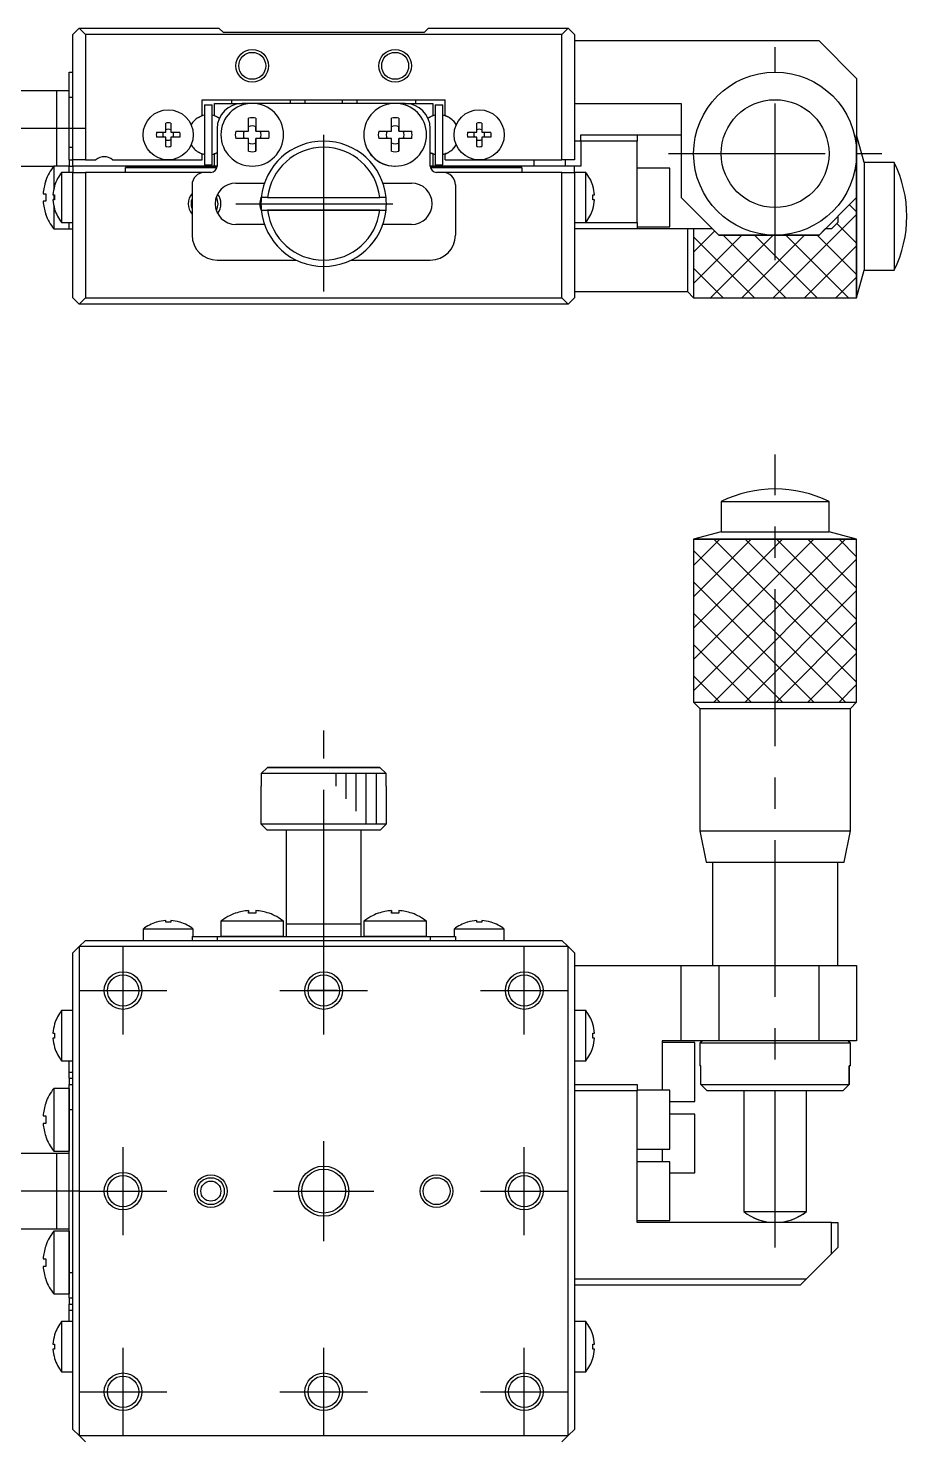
# Model space of a CAD drawing. Extents: x 137 to 440, y -15 to 176.
# Drawn here: x 232.6 to 302.7, y 63.5 to 176 of the extents above; entities that cross this region are included whole.
import ezdxf

# ---------------------------------------------------------------- set-up
doc = ezdxf.new("R2010")
doc.units = 0
doc.header["$LTSCALE"] = 10
doc.linetypes.add('CENTER', pattern=[2, 1.25, -0.25, 0.25, -0.25])
doc.layers.get('0').update_dxf_attribs({"linetype": 'CONTINUOUS'})
doc.layers.add('CENTER', color=1, linetype='CENTER')

msp = doc.modelspace()

# ---------------------------------------------------------------- linework, layer by layer
at = {"color": 7, "linetype": 'CONTINUOUS'}
for p, q in [((236.149997, 175.5), (236.649997, 176)), ((236.649997, 176), (237.149997, 175.5)), ((236.649997, 176), (247.799997, 176)), ((248.149997, 175.65), (247.799997, 176)), ((254.850002, 175.65), (248.149997, 175.65)), ((257.449991, 175.65), (254.850002, 175.65)), ((264.149997, 175.65), (257.449991, 175.65)), ((264.499997, 176), (264.149997, 175.65)), ((264.499997, 176), (275.649997, 176)), ((275.149997, 175.5), (275.649997, 176)), ((275.649997, 176), (276.149997, 175.5)), ((236.149997, 165.5), (236.149997, 175.5)), ((237.149997, 175.5), (237.149997, 165.5)), ((275.149997, 175.5), (237.149997, 175.5)), ((275.149997, 165.5), (275.149997, 175.5)), ((276.149997, 175.5), (276.149997, 165.5)), ((295.649997, 175), (276.149997, 175)), ((298.649997, 172), (295.649997, 175)), ((235.849997, 170.5), (235.849997, 172.5)), ((235.849997, 172.5), (236.149997, 172.5)), ((298.649997, 172), (298.649997, 166)), ((234.849997, 171), (227.349997, 171)), ((234.849997, 171), (234.849997, 167.999936)), ((234.849997, 171), (234.849997, 168)), ((235.849997, 171), (234.849997, 171)), ((235.849997, 166.5), (235.849997, 170.5)), ((246.449997, 170.3), (265.849997, 170.3)), ((246.449997, 169.044412), (246.449997, 170.3)), ((246.649997, 169.9), (247.249997, 169.9)), ((246.649997, 169.9), (247.249997, 169.9)), ((246.649997, 169.9), (246.649997, 165.1)), ((247.249997, 165.1), (247.249997, 169.9)), ((247.449997, 169.044412), (247.449997, 170)), ((247.449997, 170), (249.649997, 170)), ((248.799997, 170.3), (248.799997, 170)), ((250.450379, 170), (249.649997, 170)), ((261.850379, 170), (250.450403, 170)), ((253.499997, 170), (253.499997, 170.3)), ((254.649997, 170.3), (254.649997, 170)), ((257.649997, 170), (257.649997, 170.3)), ((258.799997, 170.3), (258.799997, 170)), ((262.649997, 170), (261.850403, 170)), ((262.649997, 170), (264.849997, 170)), ((263.499997, 170), (263.499997, 170.3)), ((264.849997, 170), (264.849997, 169.044412)), ((265.049997, 169.9), (265.649997, 169.9)), ((265.049997, 169.9), (265.049997, 165.1)), ((265.049997, 169.9), (265.649997, 169.9)), ((265.649997, 165.1), (265.649997, 169.9)), ((265.849997, 169.044412), (265.849997, 170.3)), ((276.149997, 170), (284.649997, 170)), ((284.649997, 170), (284.649997, 162.5)), ((246.156247, 168.874815), (246.449997, 169.044412)), ((247.449997, 169.044412), (247.743747, 168.874815)), ((247.649997, 168.924836), (247.649997, 168.928942)), ((250.15042, 167.800001), (250.150419, 168.816246)), ((250.750419, 168.816244), (250.750392, 168.141832)), ((250.750419, 168.816244), (250.75042, 167.799999)), ((261.55042, 167.800001), (261.550419, 168.816246)), ((262.150419, 168.816244), (262.150392, 168.141832)), ((262.150419, 168.816244), (262.15042, 167.799999)), ((264.556247, 168.874815), (264.849997, 169.044412)), ((264.649997, 168.928942), (264.649997, 168.924835)), ((266.143747, 168.874815), (265.849997, 169.044412)), ((234.849997, 168), (234.849997, 165)), ((234.849997, 167.999936), (234.849997, 165)), ((242.821288, 167.7), (243.549997, 167.7)), ((243.549997, 167.7), (243.549997, 168.428709)), ((243.949997, 168.428709), (243.949997, 167.7)), ((243.949997, 167.7), (244.678705, 167.7)), ((247.649997, 168), (247.649997, 165)), ((249.134171, 167.800004), (250.15042, 167.800001)), ((250.750391, 167.799999), (250.750392, 168.141832)), ((250.75042, 167.799999), (251.76666, 167.799996)), ((260.534171, 167.800004), (261.55042, 167.800001)), ((262.150391, 167.799999), (262.150392, 168.141832)), ((262.15042, 167.799999), (263.16666, 167.799996)), ((264.649997, 165), (264.649997, 168)), ((267.621288, 167.7), (268.349997, 167.7)), ((268.349997, 167.7), (268.349997, 168.428709)), ((268.749997, 168.428709), (268.749997, 167.7)), ((268.749997, 167.7), (269.478705, 167.7)), ((243.549997, 167.3), (242.821288, 167.3)), ((243.549997, 166.571291), (243.549997, 167.3)), ((243.949997, 167.3), (243.949997, 166.571291)), ((244.678705, 167.3), (243.949997, 167.3)), ((250.150418, 167.200001), (249.134169, 167.200004)), ((250.150411, 166.183756), (250.150418, 167.200001)), ((250.750388, 166.858166), (250.750389, 167.199999)), ((250.750411, 166.183754), (250.750388, 166.858166)), ((250.750418, 167.199999), (250.750411, 166.183754)), ((251.766659, 167.199996), (250.750418, 167.199999)), ((261.550418, 167.200001), (260.534169, 167.200004)), ((261.550411, 166.183756), (261.550418, 167.200001)), ((262.150388, 166.858166), (262.150389, 167.199999)), ((262.150411, 166.183754), (262.150388, 166.858166)), ((262.150418, 167.199999), (262.150411, 166.183754)), ((263.166659, 167.199996), (262.150418, 167.199999)), ((268.349997, 167.3), (267.621288, 167.3)), ((268.349997, 166.571291), (268.349997, 167.3)), ((268.749997, 167.3), (268.749997, 166.571291)), ((269.478705, 167.3), (268.749997, 167.3)), ((276.649997, 166.999996), (276.149997, 166.999996)), ((276.649997, 167), (276.649997, 167.5)), ((276.649997, 167.5), (281.149997, 167.5)), ((276.649997, 167), (276.649997, 165)), ((281.149997, 167), (276.649997, 167)), ((281.149997, 167.5), (281.149997, 167)), ((281.149997, 167.5), (284.649997, 167.5)), ((281.149997, 160.5), (281.149997, 167)), ((298.64963, 166.20071), (298.649639, 166.516902)), ((298.649639, 166.516902), (298.649648, 166.792176)), ((298.649648, 166.792176), (298.649658, 167.02449)), ((298.649658, 167.02449), (298.649668, 167.212122)), ((298.649668, 167.212122), (298.649678, 167.353681)), ((298.649678, 167.353681), (298.649689, 167.448115)), ((298.649689, 167.448115), (298.649699, 167.494726)), ((298.649699, 167.494726), (298.64971, 167.493166)), ((298.64971, 167.493166), (298.64972, 167.443448)), ((298.64972, 167.443448), (298.649731, 167.34594)), ((298.649731, 167.34594), (298.649741, 167.201366)), ((298.649741, 167.201366), (298.649751, 167.010798)), ((298.649751, 167.010798), (298.649761, 166.775649)), ((298.649761, 166.775649), (298.64977, 166.497663)), ((299.239491, 165.3), (298.650003, 167.499999)), ((235.849997, 165.5), (235.849997, 166.5)), ((235.849997, 165.5), (235.849997, 165)), ((235.849997, 165.5), (236.149997, 165.5)), ((237.149997, 165.5), (236.149997, 165.5)), ((236.149997, 165), (236.149997, 165.5)), ((237.149997, 165.5), (237.988559, 165.5)), ((239.311434, 165.5), (243.749997, 165.5)), ((243.749997, 165.5), (246.449997, 165.5)), ((246.449997, 165.955588), (246.156247, 166.125185)), ((246.449997, 165.5), (246.449997, 165.955588)), ((247.649997, 166.071058), (247.449997, 165.955588)), ((247.449997, 165), (247.449997, 165.955588)), ((264.849997, 165.955588), (264.649997, 166.071058)), ((264.830232, 166), (264.773073, 166)), ((264.849997, 165.955588), (264.849997, 165)), ((265.849997, 165.955588), (266.143747, 166.125185)), ((265.849997, 165.5), (265.849997, 165.955588)), ((265.849997, 165.5), (268.549997, 165.5)), ((265.92692, 166), (265.869763, 166)), ((268.549997, 165.5), (275.149997, 165.5)), ((272.899996, 165.5), (272.899996, 165)), ((276.149997, 165.5), (275.149997, 165.5)), ((275.399995, 165.5), (275.399995, 165)), ((298.649607, 165.031492), (298.649614, 165.455241)), ((298.649614, 165.455241), (298.649622, 165.845946)), ((298.649622, 165.845946), (298.64963, 166.20071)), ((298.64977, 166.497663), (298.649779, 166.178902)), ((298.649779, 166.178902), (298.649787, 165.821731)), ((298.649787, 165.821731), (298.649795, 165.428798)), ((298.649795, 165.428798), (298.649801, 165.003017)), ((298.649997, 166), (298.649997, 162.5)), ((227.349997, 165), (234.627606, 165)), ((234.627606, 165), (234.627652, 163.171537)), ((235.849997, 165), (234.627606, 165)), ((235.251997, 164.5), (235.251997, 162.5)), ((236.149997, 164.5), (235.251997, 164.5)), ((235.849997, 164.5), (235.849997, 165)), ((236.149997, 165), (236.149997, 164.5)), ((247.449997, 165), (236.149997, 165)), ((236.149997, 154.5), (236.149997, 164.5)), ((236.149997, 164.5), (237.149997, 164.5)), ((237.149997, 164.5), (237.149997, 154.5)), ((246.649997, 164.5), (237.149997, 164.5)), ((240.349997, 164.5), (240.349997, 164.9)), ((240.349997, 164.9), (247.639894, 164.9)), ((247.639894, 164.9), (240.349997, 164.9)), ((246.649997, 165.1), (247.249997, 165.1)), ((247.149997, 164.5), (246.649997, 164.5)), ((247.649997, 165), (247.449997, 165)), ((264.849997, 165), (264.649997, 165)), ((264.660099, 164.9), (271.949997, 164.9)), ((271.949997, 164.9), (264.660099, 164.9)), ((276.149997, 165), (264.849997, 165)), ((265.049997, 165.1), (265.649997, 165.1)), ((265.649997, 164.5), (265.149997, 164.5)), ((275.149997, 164.5), (265.649997, 164.5)), ((271.949997, 164.9), (271.949997, 164.5)), ((275.149997, 164.5), (276.149997, 164.5)), ((275.149997, 154.5), (275.149997, 164.5)), ((276.149997, 164.5), (276.149997, 165)), ((276.649997, 165), (276.149997, 165)), ((277.047996, 164.5), (276.149997, 164.5)), ((276.149997, 164.5), (276.149997, 163.8)), ((277.047996, 160.5), (277.047996, 164.5)), ((283.749997, 164.85), (281.149997, 164.85)), ((283.749997, 160.15), (283.749997, 164.85)), ((298.649596, 164.097657), (298.649601, 164.577842)), ((298.649601, 164.577842), (298.649607, 165.031492)), ((298.649801, 165.003017), (298.649808, 164.547547)), ((298.649808, 164.547547), (298.649813, 164.065765)), ((299.239491, 165.3), (299.239491, 156.701055)), ((301.650002, 165.3), (299.239491, 165.3)), ((301.650002, 165.3), (301.650002, 156.701055)), ((233.984797, 163.816245), (233.984803, 163.85)), ((233.984803, 163.85), (233.984808, 163.816245)), ((234.694264, 163.45), (234.694264, 163.428709)), ((245.649997, 163.5), (245.649997, 159.5)), ((249.149997, 163.65), (251.430092, 163.65)), ((260.869901, 163.65), (263.149997, 163.65)), ((266.649997, 163.5), (266.649997, 159.5)), ((276.149997, 163.8), (276.149997, 161.2)), ((277.605729, 163.428709), (277.605729, 163.45)), ((298.649587, 163.072093), (298.649591, 163.594496)), ((298.649591, 163.594496), (298.649596, 164.097657)), ((298.649813, 164.065765), (298.649818, 163.561246)), ((298.649818, 163.561246), (298.649821, 163.03773)), ((233.772674, 162.8), (233.984828, 162.8)), ((233.984828, 162.2), (233.772674, 162.2)), ((233.984828, 162.8), (233.984828, 162.2)), ((234.562521, 162.7), (234.694264, 162.7)), ((234.694264, 162.3), (234.562521, 162.3)), ((234.627653, 162.7), (234.627653, 162.3)), ((234.694264, 162.7), (234.694264, 162.3)), ((235.251997, 162.5), (235.251997, 160.5)), ((251.677861, 162.5), (251.175059, 162.5)), ((251.677861, 162.5), (260.622132, 162.5)), ((261.124934, 162.5), (260.622132, 162.5)), ((277.605729, 162.7), (277.737472, 162.7)), ((277.605729, 162.3), (277.605729, 162.7)), ((277.737472, 162.3), (277.605729, 162.3)), ((284.649997, 162.5), (287.649997, 159.5)), ((295.649997, 159.5), (298.649997, 162.5)), ((298.649824, 162.499101), (297.150334, 160.99961)), ((298.649582, 161.985171), (298.649584, 162.534322)), ((298.649584, 162.534322), (298.649587, 163.072093)), ((298.649821, 163.03773), (298.649824, 162.499101)), ((298.650003, 162.5), (298.650003, 154.501596)), ((233.984803, 161.15), (233.984797, 161.183755)), ((233.984808, 161.183755), (233.984803, 161.15)), ((234.627652, 161.828463), (234.627606, 160)), ((234.694264, 161.571291), (234.694264, 161.55)), ((251.175059, 161.5), (251.677861, 161.5)), ((251.175059, 161.5), (261.124934, 161.5)), ((260.622132, 161.5), (251.677861, 161.5)), ((260.622132, 161.5), (261.124934, 161.5)), ((276.149997, 161.2), (276.149997, 154.5)), ((277.605729, 161.55), (277.605729, 161.571291)), ((297.149997, 161), (297.149997, 160.5)), ((297.150334, 160.99961), (297.150334, 160.5)), ((298.649581, 161.428713), (298.649582, 161.985171)), ((298.649581, 160.869075), (298.649581, 161.428713)), ((234.627606, 160), (235.849997, 160)), ((235.251997, 160.5), (236.149997, 160.5)), ((235.849997, 160), (235.849997, 160.5)), ((235.849997, 160), (236.149997, 160)), ((251.430092, 160.35), (249.149997, 160.35)), ((263.149997, 160.35), (260.869901, 160.35)), ((276.149997, 160.5), (277.047996, 160.5)), ((281.149997, 160), (276.149997, 160)), ((277.047996, 160.5), (281.149997, 160.5)), ((281.149997, 160.5), (281.149997, 160)), ((281.149997, 160.15), (283.749997, 160.15)), ((287.149997, 160), (281.149997, 160)), ((285.15, 160), (285.15, 155.001476)), ((285.649825, 160), (285.649703, 154.500002)), ((287.150609, 160), (285.649825, 160)), ((285.650002, 160), (285.650002, 154.501596)), ((287.650609, 159.5), (287.150609, 160)), ((296.150723, 160), (295.650723, 159.5)), ((296.649997, 160), (296.149997, 160)), ((296.650334, 160), (296.150723, 160)), ((296.649997, 160), (297.149997, 160.5)), ((297.150334, 160.5), (296.650334, 160)), ((298.649581, 160.310409), (298.649581, 160.869075)), ((298.649583, 159.756857), (298.649581, 160.310409)), ((298.649585, 159.212525), (298.649583, 159.756857)), ((287.649997, 159.5), (292.149997, 159.5)), ((295.650723, 159.5), (287.650609, 159.5)), ((292.149997, 159.5), (295.649997, 159.5)), ((298.649589, 158.681451), (298.649585, 159.212525)), ((298.649593, 158.167573), (298.649589, 158.681451)), ((298.649598, 157.674702), (298.649593, 158.167573)), ((298.649604, 157.206494), (298.649598, 157.674702)), ((247.649997, 157.5), (253.970547, 157.5)), ((258.329446, 157.5), (264.649997, 157.5)), ((298.649611, 156.766422), (298.649604, 157.206494)), ((298.649618, 156.357749), (298.649611, 156.766422)), ((298.650003, 154.500001), (299.239491, 156.7)), ((299.239491, 156.701055), (299.239491, 156.7)), ((299.239491, 156.7), (301.650002, 156.7)), ((301.650002, 156.701055), (301.650002, 156.7)), ((298.649626, 155.983507), (298.649618, 156.357749)), ((298.649634, 155.646471), (298.649626, 155.983507)), ((298.649643, 155.349141), (298.649634, 155.646471)), ((298.649653, 155.093723), (298.649643, 155.349141)), ((236.649997, 154), (236.149997, 154.5)), ((237.149997, 154.5), (236.649997, 154)), ((237.149997, 154.5), (275.149997, 154.5)), ((275.649997, 154), (275.149997, 154.5)), ((276.149997, 154.5), (275.649997, 154)), ((276.149997, 155.000004), (285.15, 155.000004)), ((285.15, 155.001476), (285.15, 155.000004)), ((285.15, 155.000004), (285.650002, 154.500001)), ((285.649703, 154.500002), (298.649704, 154.500002)), ((285.650002, 154.500001), (298.650003, 154.500001)), ((298.649663, 154.882109), (298.649653, 155.093723)), ((298.649673, 154.715871), (298.649663, 154.882109)), ((298.649683, 154.596241), (298.649673, 154.715871)), ((298.649694, 154.524106), (298.649683, 154.596241)), ((298.649704, 154.500002), (298.649694, 154.524106)), ((298.650003, 154.501596), (298.650003, 154.500001)), ((275.649997, 154), (236.649997, 154)), ((287.849997, 138.250002), (296.449997, 138.250002)), ((287.849997, 138.250002), (287.849997, 135.839491)), ((296.449997, 135.839491), (296.449997, 138.250002)), ((287.849997, 135.839491), (285.649998, 135.250003)), ((285.649998, 135.250003), (298.649996, 135.250003)), ((285.649998, 135.250003), (285.649998, 122.250002)), ((285.649998, 135.250003), (285.649998, 122.250002)), ((298.649996, 135.250003), (285.649998, 135.250003)), ((287.849997, 135.839491), (296.449997, 135.839491)), ((298.649996, 135.250003), (296.449997, 135.839491)), ((298.649996, 122.250002), (298.649996, 135.250003)), ((298.649996, 122.250002), (298.649996, 135.250003)), ((285.649998, 122.250002), (298.649996, 122.250002)), ((285.649998, 122.250002), (286.150001, 121.75)), ((285.649998, 122.250002), (298.649996, 122.250002)), ((286.150001, 121.75), (298.149993, 121.75)), ((286.150001, 121.75), (286.150001, 111.999995)), ((298.149993, 121.75), (298.649996, 122.250002)), ((298.149993, 111.999995), (298.149993, 121.75)), ((251.175059, 116.549997), (251.677861, 117.049997)), ((251.677861, 117.049997), (260.622132, 117.049997)), ((260.622132, 117.049997), (251.677861, 117.049997)), ((260.622132, 117.049997), (261.124934, 116.549997)), ((261.124934, 116.549997), (251.175059, 116.549997)), ((251.175059, 116.549997), (251.175059, 115.549997)), ((261.124934, 115.549997), (261.124934, 116.549997)), ((251.175059, 115.549997), (251.149997, 115.549997)), ((251.175059, 115.549997), (251.149997, 115.549997)), ((251.149997, 115.549997), (251.149997, 112.549997)), ((261.149997, 115.549997), (261.124934, 115.549997)), ((261.149997, 115.549997), (261.124934, 115.549997)), ((261.149997, 112.549997), (261.149997, 115.549997)), ((251.149997, 112.549997), (261.149997, 112.549997)), ((251.149997, 112.549997), (251.649997, 112.049997)), ((260.649997, 112.049997), (261.149997, 112.549997)), ((260.649997, 112.049997), (251.649997, 112.049997)), ((253.149997, 112.049997), (253.149997, 104.549997)), ((259.149997, 104.549997), (259.149997, 112.049997)), ((286.150001, 111.999995), (298.149993, 111.999995)), ((286.150001, 111.999995), (286.65, 109.499996)), ((297.649994, 109.499996), (298.149993, 111.999995)), ((286.65, 109.499996), (297.649994, 109.499996)), ((287.149997, 109.499996), (287.149997, 101.249996)), ((297.149997, 101.249996), (297.149997, 109.499996)), ((242.821288, 104.705729), (242.799997, 104.705729)), ((243.549997, 104.705729), (243.549997, 104.837472)), ((243.949997, 104.705729), (243.549997, 104.705729)), ((243.949997, 104.837472), (243.949997, 104.705729)), ((244.699997, 104.705729), (244.678705, 104.705729)), ((247.950403, 104.772651), (247.950379, 103.550152)), ((252.950403, 104.772556), (247.950403, 104.772651)), ((249.134171, 105.415432), (249.100415, 105.415433)), ((249.134169, 105.415432), (249.100415, 105.415433)), ((250.150411, 105.415413), (250.150418, 105.627547)), ((250.750411, 105.415401), (250.150411, 105.415413)), ((250.150418, 105.627547), (250.150414, 105.415413)), ((250.750418, 105.627535), (250.750411, 105.415401)), ((251.800415, 105.415381), (251.766659, 105.415382)), ((251.800415, 105.415381), (251.76666, 105.415382)), ((252.950379, 103.550057), (252.950403, 104.772556)), ((259.350403, 104.772651), (259.350379, 103.550152)), ((264.350403, 104.772556), (259.350403, 104.772651)), ((260.534171, 105.415432), (260.500415, 105.415433)), ((260.534169, 105.415432), (260.500415, 105.415433)), ((261.550411, 105.415413), (261.550418, 105.627547)), ((262.150411, 105.415401), (261.550411, 105.415413)), ((261.550418, 105.627547), (261.550414, 105.415413)), ((262.150418, 105.627535), (262.150411, 105.415401)), ((263.200415, 105.415381), (263.166659, 105.415382)), ((263.200415, 105.415381), (263.16666, 105.415382)), ((264.350379, 103.550057), (264.350403, 104.772556)), ((267.621288, 104.705729), (267.599997, 104.705729)), ((268.349997, 104.705729), (268.349997, 104.837472)), ((268.749997, 104.705729), (268.349997, 104.705729)), ((268.749997, 104.837472), (268.749997, 104.705729)), ((269.499997, 104.705729), (269.478705, 104.705729)), ((245.749997, 104.147996), (241.749997, 104.147996)), ((241.749997, 104.147996), (241.749997, 103.249997)), ((245.649997, 103.549997), (247.649997, 103.549997)), ((245.649997, 103.549997), (245.649997, 103.249997)), ((245.749997, 103.549997), (245.749997, 104.147996)), ((247.649997, 103.549997), (264.649997, 103.549997)), ((252.950379, 103.550057), (247.950379, 103.550152)), ((249.150379, 103.55013), (249.150379, 103.549997)), ((256.149996, 104.549997), (253.149997, 104.549997)), ((256.149996, 104.549997), (253.149997, 104.549997)), ((253.149997, 104.549997), (253.149997, 103.549997)), ((259.149997, 104.549997), (256.149996, 104.549997)), ((259.149997, 104.549997), (256.149996, 104.549997)), ((259.149997, 103.549997), (259.149997, 104.549997)), ((264.350379, 103.550057), (259.350379, 103.550152)), ((260.550379, 103.55013), (260.550379, 103.549997)), ((264.649997, 103.549997), (266.649997, 103.549997)), ((270.549997, 104.147996), (266.549997, 104.147996)), ((266.549997, 104.147996), (266.549997, 103.549997)), ((266.649997, 103.549997), (266.649997, 103.249997)), ((270.549997, 103.249997), (270.549997, 104.147996)), ((236.649997, 102.749997), (236.149997, 102.249997)), ((237.149997, 103.249997), (236.649997, 102.749997)), ((275.649997, 102.749997), (236.649997, 102.749997)), ((236.649997, 102.749997), (236.649997, 63.749997)), ((237.149997, 103.249997), (275.149997, 103.249997)), ((275.649997, 102.749997), (275.149997, 103.249997)), ((276.149997, 102.249997), (275.649997, 102.749997)), ((275.649997, 63.749997), (275.649997, 102.749997)), ((236.149997, 64.249997), (236.149997, 102.249997)), ((276.149997, 102.249997), (276.149997, 94.049997)), ((276.149997, 101.249997), (284.649997, 101.249997)), ((284.649997, 101.249997), (287.649997, 101.249997)), ((284.649997, 95.249997), (284.649997, 101.249997)), ((287.649997, 101.249997), (295.649997, 101.249997)), ((287.649997, 101.249997), (287.649997, 95.249997)), ((295.649997, 101.249997), (298.649997, 101.249997)), ((295.649997, 95.249997), (295.649997, 101.249997)), ((298.649997, 101.249997), (298.649997, 95.249997)), ((257.255485, 99.249997), (255.044508, 99.249997)), ((235.251997, 97.649997), (235.251997, 93.649997)), ((236.149997, 97.649997), (235.251997, 97.649997)), ((277.047996, 97.649997), (276.149997, 97.649997)), ((277.047996, 93.649997), (277.047996, 97.649997)), ((234.562521, 95.849997), (234.694264, 95.849997)), ((234.694264, 96.599997), (234.694264, 96.578705)), ((234.694264, 95.849997), (234.694264, 95.449997)), ((277.605729, 96.578705), (277.605729, 96.599997)), ((277.605729, 95.849997), (277.737472, 95.849997)), ((277.605729, 95.449997), (277.605729, 95.849997)), ((234.694264, 95.449997), (234.562521, 95.449997)), ((234.694264, 94.721288), (234.694264, 94.699997)), ((277.737472, 95.449997), (277.605729, 95.449997)), ((277.605729, 94.699997), (277.605729, 94.721288)), ((283.149997, 95.249997), (283.149997, 91.299997)), ((284.649997, 95.249997), (283.149997, 95.249997)), ((285.749997, 95.099997), (283.149997, 95.099997)), ((287.649997, 95.249997), (284.649997, 95.249997)), ((285.749997, 90.399997), (285.749997, 95.099997)), ((286.349997, 95.249997), (286.149997, 95.049997)), ((298.149997, 95.049997), (286.149997, 95.049997)), ((286.149997, 95.049997), (286.149997, 93.249997)), ((295.649997, 95.249997), (287.649997, 95.249997)), ((298.649997, 95.249997), (295.649997, 95.249997)), ((298.149997, 95.049997), (297.949997, 95.249997)), ((298.149997, 93.249997), (298.149997, 95.049997)), ((235.251997, 93.649997), (236.149997, 93.649997)), ((235.849997, 92.749997), (235.849997, 93.649997)), ((276.149997, 94.049997), (276.149997, 91.449997)), ((276.149997, 93.649997), (277.047996, 93.649997)), ((235.849997, 92.249997), (235.849997, 92.749997)), ((286.233911, 93.249997), (286.149997, 93.249997)), ((286.233911, 91.749997), (286.233911, 93.249997)), ((298.066071, 93.249997), (298.066071, 91.749997)), ((298.149997, 93.249997), (298.066071, 93.249997)), ((298.066082, 91.749997), (298.066082, 93.249997)), ((234.627653, 91.450403), (234.627558, 86.450403)), ((235.849997, 91.450379), (234.627653, 91.450403)), ((235.849997, 92.249997), (235.849997, 91.749997)), ((235.849997, 91.749997), (236.149997, 91.749997)), ((235.849997, 89.749997), (235.849997, 91.749997)), ((235.850152, 91.450379), (235.850057, 86.450379)), ((276.149997, 91.749997), (281.149997, 91.749997)), ((276.149997, 91.449997), (276.149997, 90.249997)), ((281.149997, 91.249997), (276.149997, 91.249997)), ((281.149997, 91.749997), (281.149997, 91.249997)), ((283.749997, 91.299997), (281.149997, 91.299997)), ((281.149997, 80.749997), (281.149997, 91.249997)), ((283.749997, 86.599997), (283.749997, 91.299997)), ((286.233911, 91.749997), (298.066071, 91.749997)), ((286.741664, 91.249997), (286.233911, 91.749997)), ((297.558318, 91.249997), (286.741664, 91.249997)), ((289.650001, 91.249996), (289.650001, 81.627505)), ((294.649993, 81.627505), (294.649993, 91.249996)), ((298.066071, 91.749997), (297.558318, 91.249997)), ((233.984828, 90.300415), (233.984828, 90.26666)), ((276.149997, 90.249997), (276.149997, 87.649997)), ((283.749997, 90.399997), (285.749997, 90.399997)), ((233.772674, 89.250419), (233.984808, 89.250415)), ((233.984808, 89.250415), (233.984797, 88.650415)), ((235.849997, 76.749997), (235.849997, 89.749997)), ((285.749997, 89.399997), (283.749997, 89.399997)), ((285.749997, 84.699997), (285.749997, 89.399997)), ((233.984797, 88.650415), (233.772663, 88.650419)), ((233.984778, 87.63417), (233.984777, 87.600415)), ((276.149997, 87.649997), (276.149997, 85.749997)), ((234.849997, 86.249997), (227.349997, 86.249997)), ((234.627558, 86.450403), (235.849997, 86.450379)), ((234.849997, 86.249997), (234.849997, 80.249997)), ((234.849997, 86.249997), (234.849997, 80.249997)), ((235.849997, 86.249997), (234.849997, 86.249997)), ((276.149997, 85.749997), (276.149997, 84.749991)), ((281.149997, 86.599997), (283.749997, 86.599997)), ((283.749997, 85.599997), (281.149997, 85.599997)), ((283.149997, 86.599997), (283.149997, 85.599997)), ((283.749997, 80.899997), (283.749997, 85.599997)), ((276.149997, 84.749991), (276.149997, 84.549997)), ((276.149997, 84.549997), (276.149997, 81.949997)), ((283.749997, 84.699997), (285.749997, 84.699997)), ((276.149997, 81.949997), (276.149997, 81.750002)), ((276.149997, 81.750002), (276.149997, 78.849991)), ((289.650001, 81.627505), (294.649993, 81.627505)), ((227.349997, 80.249997), (234.849997, 80.249997)), ((234.627653, 80.050403), (234.627558, 75.050403)), ((235.849997, 80.050379), (234.627653, 80.050403)), ((234.849997, 80.249997), (235.849997, 80.249997)), ((235.850152, 80.050379), (235.850057, 75.050379)), ((281.149997, 80.899997), (283.749997, 80.899997)), ((296.649997, 80.749997), (281.149997, 80.749997)), ((296.649997, 78.249997), (296.649997, 80.749997)), ((296.649997, 80.749997), (297.149997, 80.749997)), ((297.149997, 80.749997), (297.149997, 78.749997)), ((233.984828, 78.900415), (233.984828, 78.86666)), ((276.149997, 78.849991), (276.149997, 76.249997)), ((233.772674, 77.850419), (233.984808, 77.850415)), ((233.984808, 77.850415), (233.984797, 77.250415)), ((294.649997, 76.249997), (296.649997, 78.249997)), ((297.149997, 78.749997), (296.649997, 78.249997)), ((233.984797, 77.250415), (233.772663, 77.250419)), ((235.849997, 74.749997), (235.849997, 76.749997)), ((233.984778, 76.23417), (233.984777, 76.200415)), ((276.149997, 76.249997), (294.649997, 76.249997)), ((276.149997, 76.249997), (276.149997, 64.249997)), ((294.149997, 75.749997), (276.149997, 75.749997)), ((294.649997, 76.249997), (294.149997, 75.749997)), ((234.627558, 75.050403), (235.849997, 75.050379)), ((235.849997, 74.749997), (236.149997, 74.749997)), ((235.849997, 74.749997), (235.849997, 74.249997)), ((235.849997, 73.749997), (235.849997, 74.249997)), ((235.849997, 72.849997), (235.849997, 73.749997)), ((235.251997, 72.849997), (235.251997, 68.849997)), ((236.149997, 72.849997), (235.251997, 72.849997)), ((277.047996, 72.849997), (276.149997, 72.849997)), ((277.047996, 68.849997), (277.047996, 72.849997)), ((234.562521, 71.049997), (234.694264, 71.049997)), ((234.694264, 71.799997), (234.694264, 71.778705)), ((234.694264, 71.049997), (234.694264, 70.649997)), ((277.605729, 71.778705), (277.605729, 71.799997)), ((277.605729, 71.049997), (277.737472, 71.049997)), ((277.605729, 70.649997), (277.605729, 71.049997)), ((234.694264, 70.649997), (234.562521, 70.649997)), ((234.694264, 69.921288), (234.694264, 69.899997)), ((277.737472, 70.649997), (277.605729, 70.649997)), ((277.605729, 69.899997), (277.605729, 69.921288)), ((235.251997, 68.849997), (236.149997, 68.849997)), ((276.149997, 68.849997), (277.047996, 68.849997)), ((255.044508, 67.249997), (257.255485, 67.249997)), ((236.149997, 64.249997), (236.649997, 63.749997)), ((275.649997, 63.749997), (276.149997, 64.249997)), ((236.649997, 63.749997), (275.649997, 63.749997)), ((236.649997, 63.749997), (237.149997, 63.249997)), ((275.149997, 63.249997), (275.649997, 63.749997))]:
    msp.add_line(p, q, dxfattribs=at)
at = {"color": 3, "linetype": 'CONTINUOUS'}
for p, q in [((235.849997, 170.5), (236.149997, 170.5)), ((235.849997, 166.5), (236.149997, 166.5)), ((298.649629, 166.149629), (298.64978, 166.14978)), ((298.649634, 166.350366), (298.649774, 166.350226)), ((235.849997, 165), (236.149997, 165)), ((298.649591, 163.649591), (298.649817, 163.649817)), ((298.649593, 163.850407), (298.649815, 163.850185)), ((292.000002, 154.500002), (298.649581, 161.149581)), ((298.075362, 161.924638), (298.649581, 161.350419)), ((285.649784, 158.149784), (287.325305, 159.825305)), ((285.650002, 160), (285.650002, 154.500001)), ((297.075167, 160.424833), (298.649588, 158.850412)), ((285.649729, 155.649729), (289.5, 159.5)), ((285.649811, 159.350189), (290.499998, 154.500002)), ((287.000002, 154.500002), (292, 159.5)), ((288, 159.5), (292.999998, 154.500002)), ((289.500002, 154.500002), (294.5, 159.5)), ((290.5, 159.5), (295.499998, 154.500002)), ((293, 159.5), (297.999998, 154.500002)), ((294.500002, 154.500002), (298.649589, 158.649589)), ((295.5, 159.5), (298.649618, 156.350382)), ((285.649755, 156.850245), (287.999998, 154.500002)), ((297.000002, 154.500002), (298.649622, 156.149622)), ((285.649998, 133.149998), (287.750003, 135.250003)), ((285.649998, 130.649998), (290.250003, 135.250003)), ((285.649998, 128.149998), (292.750003, 135.250003)), ((285.649998, 125.649998), (295.250003, 135.250003)), ((285.649998, 123.149998), (297.750003, 135.250003)), ((287.249997, 135.250003), (298.649996, 123.850004)), ((289.749997, 135.250003), (298.649996, 126.350004)), ((292.249997, 135.250003), (298.649996, 128.850004)), ((294.749997, 135.250003), (298.649996, 131.350004)), ((297.249997, 135.250003), (298.649996, 133.850004)), ((285.649998, 134.350002), (297.749998, 122.250002)), ((287.250002, 122.250002), (298.649996, 133.649996)), ((285.649998, 131.850002), (295.249998, 122.250002)), ((289.750002, 122.250002), (298.649996, 131.149996)), ((285.649998, 129.350002), (292.749998, 122.250002)), ((292.250002, 122.250002), (298.649996, 128.649996)), ((285.649998, 126.850002), (290.249998, 122.250002)), ((294.750002, 122.250002), (298.649996, 126.149996)), ((285.649998, 124.350002), (287.749998, 122.250002)), ((297.250002, 122.250002), (298.649996, 123.649996)), ((257.149997, 115.549997), (257.149997, 116.549997)), ((257.949997, 114.549997), (257.949997, 116.549997)), ((258.749997, 113.549997), (258.749997, 116.549997)), ((259.549997, 112.549997), (259.549997, 116.549997)), ((260.349997, 112.549997), (260.349997, 116.549997)), ((247.649997, 103.549997), (247.649997, 103.249997)), ((264.649997, 103.549997), (264.649997, 103.249997)), ((257.255485, 99.249997), (255.044508, 99.249997)), ((235.849997, 92.749997), (236.149997, 92.749997)), ((235.849997, 92.249997), (236.149997, 92.249997)), ((235.849997, 89.749997), (236.149997, 89.749997)), ((235.849997, 76.749997), (236.149997, 76.749997)), ((235.849997, 74.249997), (236.149997, 74.249997)), ((235.849997, 73.749997), (236.149997, 73.749997)), ((255.044508, 67.249997), (257.255485, 67.249997))]:
    msp.add_line(p, q, dxfattribs=at)
for centre, radius in [((250.449997, 173), 1.3), ((261.849997, 173), 1.3), ((240.149997, 99.249997), 1.5), ((256.149997, 99.249997), 1.5), ((272.149997, 99.249997), 1.5), ((240.149997, 83.249997), 1.5), ((247.149997, 83.249997), 1.3), ((265.149997, 83.249997), 1.3), ((272.149997, 83.249997), 1.5), ((240.149997, 67.249997), 1.5), ((256.149997, 67.249997), 1.5), ((272.149997, 67.249997), 1.5)]:
    msp.add_circle(centre, radius, dxfattribs=at)
at = {"color": 7, "linetype": 'CONTINUOUS'}
for centre, radius in [((250.449997, 173), 1.075), ((261.849997, 173), 1.075), ((292.149997, 166), 6.499999), ((292.149997, 166), 4.3), ((243.749997, 167.5), 2), ((268.549997, 167.5), 2), ((240.149997, 99.249997), 1.25), ((256.149997, 99.249997), 1.25), ((272.149997, 99.249997), 1.25), ((240.149997, 83.249997), 1.25), ((256.149997, 83.249997), 2), ((256.149997, 83.249997), 1.75), ((272.149997, 83.249997), 1.25), ((247.149997, 83.249997), 1.075), ((247.149997, 83.249997), 0.8), ((265.149997, 83.249997), 1.075), ((240.149997, 67.249997), 1.25), ((256.149997, 67.249997), 1.25), ((272.149997, 67.249997), 1.25)]:
    msp.add_circle(centre, radius, dxfattribs=at)
for centre, radius, start, end in [((249.649997, 168), 2, 90, 180), ((250.450379, 167.5), 2.5, 89.999834, 179.999834), ((250.450403, 167.5), 2.5, 89.999834, 179.999834), ((250.450403, 167.5), 2.5, 269.999834, 89.999834), ((261.850379, 167.5), 2.5, 89.999834, 179.999834), ((261.850403, 167.5), 2.5, 89.999834, 179.999834), ((261.850403, 167.5), 2.5, 269.999834, 89.999834), ((262.649997, 168), 2, 0, 90), ((246.949997, 167.5), 1.5875, 120, 135), ((246.949998, 167.5), 1.5875, 100.89309, 120), ((246.949998, 167.5), 1.5875, 60.000031, 79.106984), ((246.949997, 167.5), 1.5875, 56.455381, 60), ((250.450415, 167.5), 1.35, 77.160246, 102.839423), ((261.850415, 167.5), 1.35, 77.160246, 102.839423), ((265.349997, 167.5), 1.5875, 120, 123.544619), ((265.349998, 167.5), 1.5875, 100.89309, 120), ((265.349997, 167.5), 1.5875, 45, 79.106947), ((265.349998, 167.5), 1.5875, 60.000031, 79.106984), ((243.749997, 167.5), 0.95, 167.846803, 192.153197), ((243.749997, 167.5), 0.435085, 152.633517, 207.366483), ((243.749997, 167.5), 0.95, 77.846803, 102.153197), ((243.749997, 167.5), 0.435085, 62.633517, 117.366483), ((243.749997, 167.5), 0.435085, 332.633517, 27.366483), ((243.749997, 167.5), 0.95, 347.846803, 12.153197), ((247.064901, 167.385095), 1.75, 135, 148.118467), ((246.949998, 167.5), 1.5875, 135.000025, 149.566818), ((250.450415, 167.5), 1.35, 167.160246, 192.839423), ((250.45039, 167.5), 0.708484, 154.947926, 205.051742), ((250.45039, 167.5), 0.708484, 64.947926, 115.051742), ((250.45039, 167.5), 0.708484, 334.947926, 25.051742), ((250.450415, 167.5), 1.35, 347.160246, 12.839423), ((261.850415, 167.5), 1.35, 167.160246, 192.839423), ((261.85039, 167.5), 0.708484, 154.947926, 205.051742), ((261.85039, 167.5), 0.708484, 64.947926, 115.051742), ((261.85039, 167.5), 0.708484, 334.947926, 25.051742), ((261.850415, 167.5), 1.35, 347.160246, 12.839423), ((265.235092, 167.385095), 1.75, 31.881533, 45), ((265.349998, 167.5), 1.5875, 30.433263, 44.999751), ((268.549997, 167.5), 0.95, 167.846803, 192.153197), ((268.549997, 167.5), 0.435085, 152.633517, 207.366483), ((268.549997, 167.5), 0.95, 77.846803, 102.153197), ((268.549997, 167.5), 0.435085, 62.633517, 117.366483), ((268.549997, 167.5), 0.435085, 332.633517, 27.366483), ((268.549997, 167.5), 0.95, 347.846803, 12.153197), ((243.749997, 167.5), 0.435085, 242.633517, 297.366483), ((243.749997, 167.5), 0.95, 257.846803, 282.153197), ((247.064901, 167.614905), 1.75, 211.881533, 225), ((246.949998, 167.5), 1.5875, 210.433182, 225.000249), ((250.450379, 167.5), 2.5, 179.999834, 269.999834), ((250.450403, 167.5), 2.5, 179.999834, 269.999834), ((250.45039, 167.5), 0.708484, 244.947926, 295.051742), ((256.149997, 162), 5, 5.73917, 174.260829), ((261.850379, 167.5), 2.5, 179.999834, 268.852367), ((261.850403, 167.5), 2.5, 179.999834, 269.999834), ((261.85039, 167.5), 0.708484, 244.947926, 295.051742), ((265.235092, 167.614905), 1.75, 315, 328.118467), ((265.349998, 167.5), 1.5875, 314.999975, 329.566737), ((268.549997, 167.5), 0.435085, 242.633517, 297.366483), ((268.549997, 167.5), 0.95, 257.846803, 282.153197), ((238.649997, 164.75), 1, 48.590378, 131.409622), ((246.949997, 167.5), 1.5875, 225, 240), ((246.949998, 167.5), 1.5875, 239.999969, 259.10691), ((246.949998, 167.5), 1.5875, 280.893016, 296.164144), ((250.450415, 167.5), 1.35, 257.160246, 282.839423), ((256.149997, 162), 4.5, 6.37937, 173.62063), ((261.850415, 167.5), 1.35, 257.160246, 282.839423), ((265.349998, 167.5), 1.5875, 243.835776, 259.10691), ((265.349997, 167.5), 1.5875, 280.893053, 315), ((265.349998, 167.5), 1.5875, 280.893016, 300), ((237.750105, 162.5), 4, 141.317813, 160.275366), ((237.749997, 162.5), 3.2, 141.317813, 162.729995), ((246.649997, 163.5), 1, 90, 180), ((247.149997, 165), 0.5, 270, 0), ((261.850379, 167.5), 2.5, 268.852367, 269.999834), ((265.149997, 165), 0.5, 180, 270), ((265.649997, 163.5), 1, 0, 90), ((274.549997, 162.5), 3.2, 17.270005, 38.682187), ((292.905002, 161), 9.745001, 333.816209, 26.183791), ((237.750111, 162.5), 3.988734, 160.731797, 175.686606), ((237.750099, 162.5), 3.988734, 160.731797, 163.712238), ((237.749997, 162.5), 3.193744, 163.094742, 176.40965), ((249.149997, 162), 1.65, 90, 270), ((263.149997, 162), 1.65, 270, 90), ((274.549997, 162.5), 3.193744, 3.59035, 16.905258), ((237.750111, 162.5), 3.988734, 184.313394, 199.268203), ((237.749997, 162.5), 3.193744, 183.59035, 196.905258), ((246.649997, 162), 1.075, 158.471096, 180), ((246.649997, 162), 1.075, 330.607618, 29.392382), ((256.149997, 162), 5, 174.260829, 185.73917), ((256.149997, 162), 5, 354.260829, 5.73917), ((274.549997, 162.5), 3.193744, 343.094742, 356.40965), ((237.750105, 162.5), 4, 199.724634, 218.682187), ((237.749997, 162.5), 3.2, 197.270005, 218.682187), ((246.649997, 162), 1.075, 180, 201.528904), ((256.149997, 162), 5, 185.73917, 354.260829), ((256.149997, 162), 4.5, 186.37937, 353.62063), ((274.549997, 162.5), 3.2, 321.317813, 342.729995), ((247.649997, 159.5), 2, 180, 270), ((264.649997, 159.5), 2, 270, 0), ((292.149999, 129.505002), 9.745001, 63.816215, 116.183797), ((243.749997, 101.649997), 3.2, 107.270005, 128.682187), ((243.749997, 101.649997), 3.193744, 93.59035, 106.905258), ((243.749997, 101.649997), 3.193744, 73.094742, 86.40965), ((243.749997, 101.649997), 3.2, 51.317813, 72.729995), ((250.450343, 101.650105), 4, 109.723545, 128.681099), ((250.450342, 101.650105), 3.988734, 94.312305, 109.267114), ((250.450342, 101.650105), 3.988734, 70.730708, 85.685517), ((250.450343, 101.650105), 4, 51.316724, 70.274278), ((261.850343, 101.650105), 4, 109.723545, 128.681099), ((261.850342, 101.650105), 3.988734, 94.312305, 109.267114), ((261.850342, 101.650105), 3.988734, 70.730708, 85.685517), ((261.850343, 101.650105), 4, 51.316724, 70.274278), ((268.549997, 101.649997), 3.2, 107.270005, 128.682187), ((268.549997, 101.649997), 3.193744, 93.59035, 106.905258), ((268.549997, 101.649997), 3.193744, 73.094742, 86.40965), ((268.549997, 101.649997), 3.2, 51.317813, 72.729995), ((237.749997, 95.649997), 3.2, 141.317813, 162.729995), ((274.549997, 95.649997), 3.2, 17.270005, 38.682187), ((237.749997, 95.649997), 3.193744, 163.094742, 176.40965), ((274.549997, 95.649997), 3.193744, 3.59035, 16.905258), ((237.749997, 95.649997), 3.193744, 183.59035, 196.905258), ((237.749997, 95.649997), 3.2, 197.270005, 218.682187), ((274.549997, 95.649997), 3.2, 321.317813, 342.729995), ((274.549997, 95.649997), 3.193744, 343.094742, 356.40965), ((237.750105, 88.950343), 4, 141.316724, 160.274278), ((237.750105, 88.950343), 3.988734, 160.730708, 175.685517), ((237.750105, 88.950343), 3.988734, 184.312305, 199.267114), ((237.750105, 88.950343), 4, 199.723545, 218.681099), ((292.149999, 84.750001), 3.999997, 231.317796, 270), ((292.149997, 84.750008), 4, 231.317886, 308.682114), ((292.149999, 84.750001), 3.999997, 270, 308.682174), ((237.750105, 77.550343), 4, 141.316724, 160.274278), ((237.750105, 77.550343), 3.988734, 160.730708, 175.685517), ((237.750105, 77.550343), 3.988734, 184.312305, 199.267114), ((237.750105, 77.550343), 4, 199.723545, 218.681099), ((237.749997, 70.849997), 3.2, 141.317813, 162.729995), ((274.549997, 70.849997), 3.2, 17.270005, 38.682187), ((237.749997, 70.849997), 3.193744, 163.094742, 176.40965), ((274.549997, 70.849997), 3.193744, 3.59035, 16.905258), ((237.749997, 70.849997), 3.193744, 183.59035, 196.905258), ((237.749997, 70.849997), 3.2, 197.270005, 218.682187), ((274.549997, 70.849997), 3.2, 321.317813, 342.729995), ((274.549997, 70.849997), 3.193744, 343.094742, 356.40965)]:
    msp.add_arc(centre, radius, start, end, dxfattribs=at)
at = {"color": 3, "linetype": 'CONTINUOUS'}
for centre, start, end in [((246.649997, 162), 140.284863, 219.715137), ((246.649997, 162), 323.387973, 36.612027), ((252.349997, 162), 157.380135, 206.133099), ((252.349997, 162), 153.866901, 157.380135)]:
    msp.add_arc(centre, 1.3, start, end, dxfattribs=at)
at = {"layer": 'CENTER', "color": 1, "linetype": 'CENTER'}
for p, q in [((292.151369, 157.500001), (292.151369, 174.499999)), ((256.151014, 155), (256.151014, 169)), ((237.149997, 168), (219.5, 168)), ((283.65137, 166), (300.651368, 166)), ((249.151014, 162), (263.151014, 162)), ((292.149997, 78.749997), (292.149997, 142)), ((256.149997, 102.749997), (256.149997, 120)), ((240.149997, 95.749997), (240.149997, 102.749997)), ((256.149997, 95.749997), (256.149997, 102.749997)), ((272.149997, 95.749997), (272.149997, 102.749997)), ((236.649997, 99.249997), (243.649997, 99.249997)), ((252.649997, 99.249997), (259.649997, 99.249997)), ((268.649997, 99.249997), (275.649997, 99.249997)), ((240.149997, 79.749997), (240.149997, 86.749997)), ((256.149997, 79.249997), (256.149997, 87.249997)), ((272.149997, 79.749997), (272.149997, 86.749997)), ((236.649997, 83.249997), (219.5, 83.249997)), ((236.649997, 83.249997), (243.649997, 83.249997)), ((252.149997, 83.249997), (260.149997, 83.249997)), ((268.649997, 83.249997), (275.649997, 83.249997)), ((240.149997, 63.749997), (240.149997, 70.749997)), ((256.149997, 63.749997), (256.149997, 70.749997)), ((272.149997, 63.749997), (272.149997, 70.749997)), ((236.649997, 67.249997), (243.649997, 67.249997)), ((252.649997, 67.249997), (259.649997, 67.249997)), ((268.649997, 67.249997), (275.649997, 67.249997))]:
    msp.add_line(p, q, dxfattribs=at)

doc.saveas('drawing.dxf')
